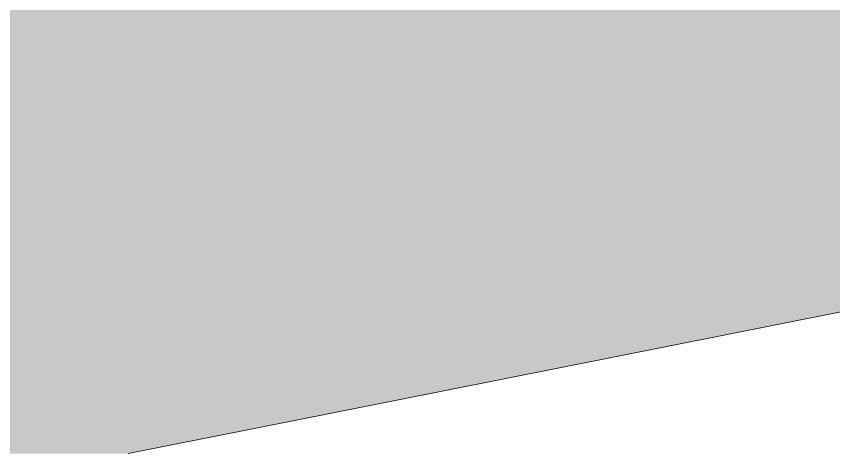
# Model space of a CAD drawing. Header units: metres. Extents: x -111189 to -108577, y -72951 to -72647.
# Drawn here: x -110680.62 to -110670.79, y -72951.18 to -72945.93 of the extents above; entities that cross this region are included whole.
import ezdxf

# ---------------------------------------------------------------- set-up
doc = ezdxf.new("R2010")
doc.units = ezdxf.units.M
doc.header["$MEASUREMENT"] = 0
doc.layers.add('Muro Não Confinante - MNC1_1_02 - ESTRADAS', color=7, linetype='Continuous')
doc.layers.add('Planta Piso -1_1_01 - TERRENO PROPOSTO', color=7, linetype='Continuous')

msp = doc.modelspace()

# ---------------------------------------------------------------- hatches: boundary and pattern name
at = {"layer": 'Planta Piso -1_1_01 - TERRENO PROPOSTO', "linetype": 'Continuous', "lineweight": 0, "true_color": 0x939598, "transparency": 33554539}
msp.add_hatch(color=252, dxfattribs=at).paths.add_polyline_path([(-110685.6781, -72951.1828), (-110679.2737, -72951.1828), (-110676.7884, -72950.6884), (-110666.7475, -72948.691), (-110665.605, -72948.4637), (-110661.7859, -72947.704), (-110660.2599, -72947.4005), (-110660.2599, -72940.7538), (-110663.0568, -72941.3098), (-110666.7459, -72942.043), (-110675.6525, -72943.8134), (-110678.0598, -72944.2918), (-110679.2595, -72944.5303), (-110683.0749, -72945.2887), (-110685.6781, -72945.8061)])

# ---------------------------------------------------------------- linework, layer by layer
at = {"layer": 'Muro Não Confinante - MNC1_1_02 - ESTRADAS', "color": 7, "linetype": 'Continuous', "lineweight": 13, "ltscale": 1000, "flags": 128}
msp.add_lwpolyline([(-110660.2599, -72947.4005), (-110661.7859, -72947.704), (-110665.605, -72948.4637), (-110666.7475, -72948.691), (-110676.7884, -72950.6884), (-110679.2737, -72951.1828)], dxfattribs=at)

doc.saveas('drawing.dxf')
